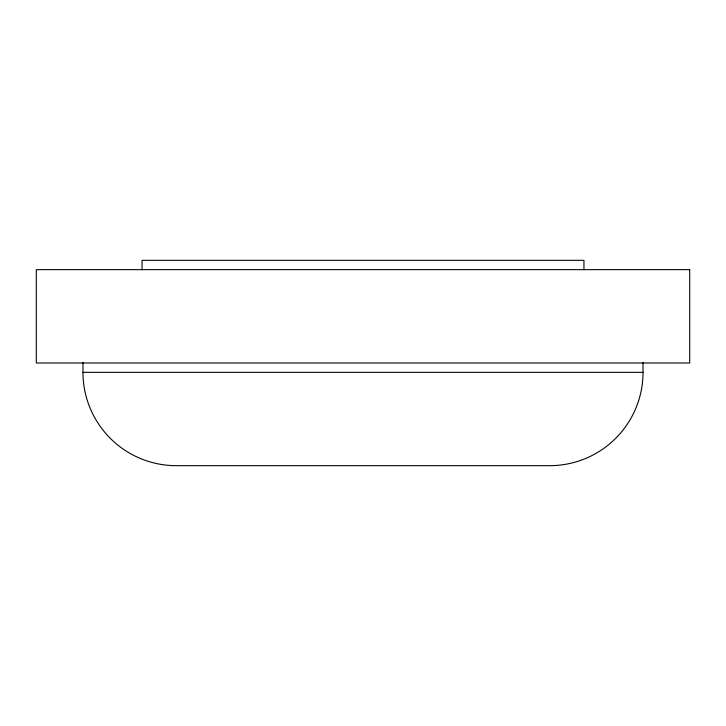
<?xml version="1.0" encoding="UTF-8"?>
<svg xmlns="http://www.w3.org/2000/svg" width="726" height="726" viewBox="0 0 726 726"><rect width="100%" height="100%" fill="white"/><g stroke="black" fill="none" stroke-linecap="round" stroke-linejoin="round"><path stroke-width="1.09" d="M82.973 362.61L82.973 372.338L643.027 372.338L643.027 362.61M583.949 269.655L583.949 260.325L142.051 260.325L142.051 269.655M643.027 372.338A93.345 93.345 0 0 1 549.682 465.675L176.318 465.675A93.345 93.345 0 0 1 82.973 372.338M689.7 269.655L36.3 269.655L36.3 363L689.7 363L689.7 269.655"/></g></svg>
